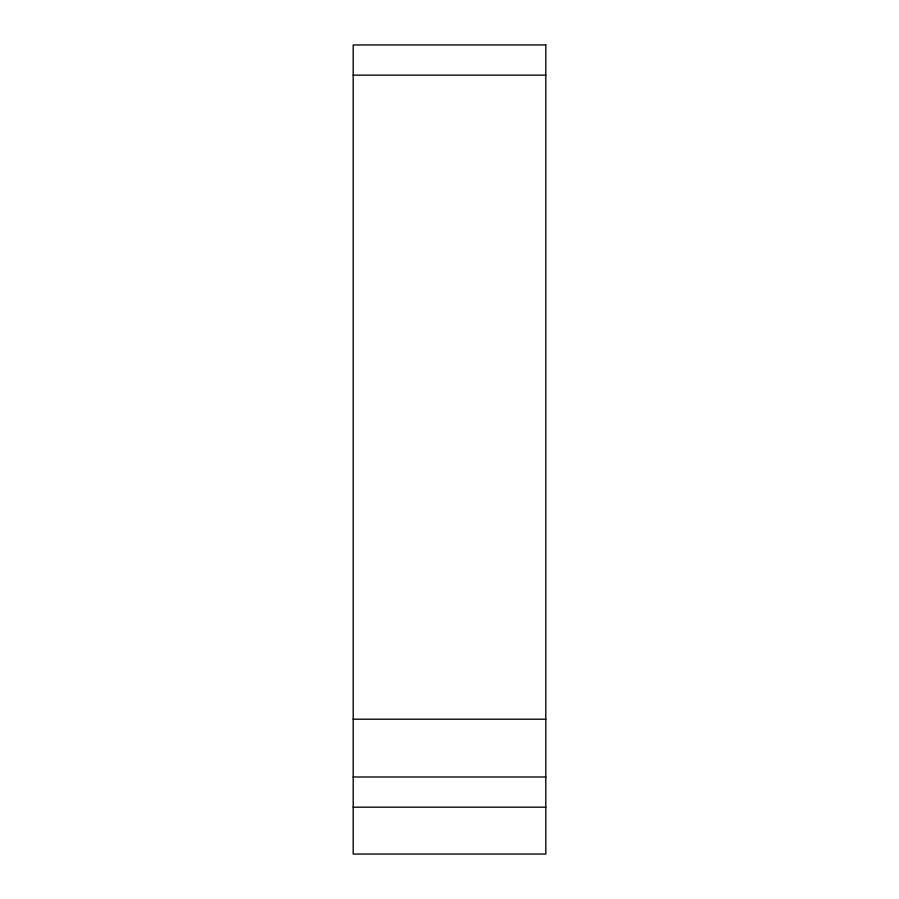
<?xml version="1.0" encoding="UTF-8"?>
<svg xmlns="http://www.w3.org/2000/svg" width="899" height="899" viewBox="0 0 899 899"><rect width="100%" height="100%" fill="white"/><g stroke="black" fill="none" stroke-linecap="round" stroke-linejoin="round"><path stroke-width="1.35" d="M353.183 75.134L545.817 75.134M353.183 719.2L545.817 719.2M353.183 776.994L545.817 776.994M353.183 807.178L545.817 807.178M545.817 44.95L353.183 44.95L353.183 854.05L545.817 854.05L545.817 44.95"/></g></svg>
